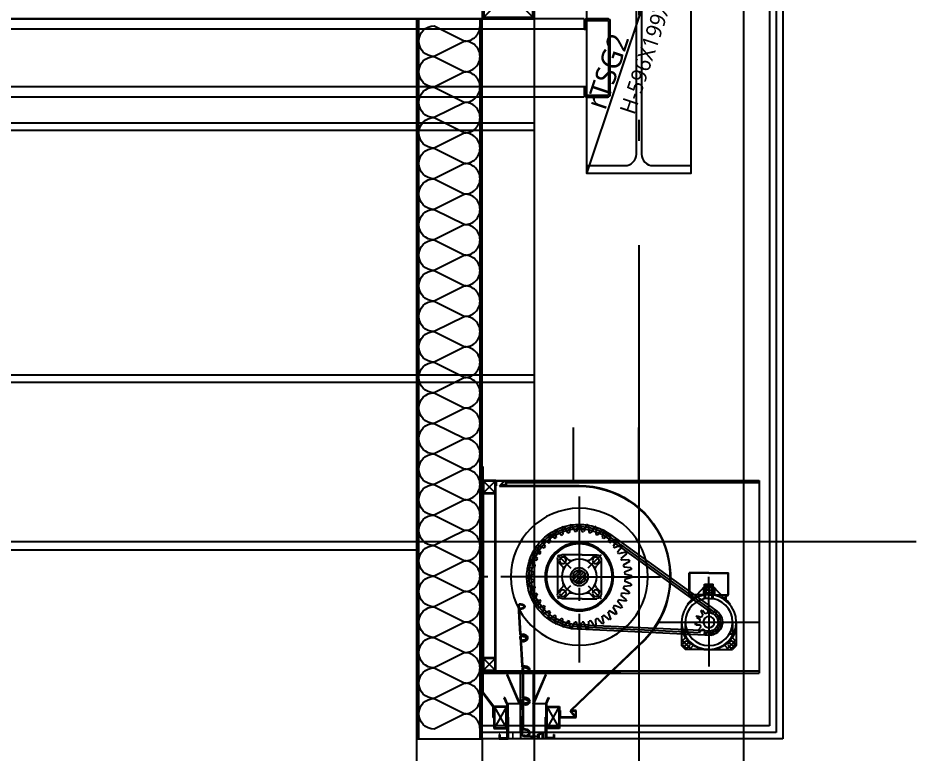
# Model space of a CAD drawing. Header units: millimetres. Extents: x 0 to 672800, y 0 to 118800.
# Drawn here: x 258262 to 259980, y 32037 to 33445 of the extents above; entities that cross this region are included whole.
import ezdxf
from ezdxf.enums import TextEntityAlignment as Align

# ---------------------------------------------------------------- set-up
doc = ezdxf.new("R2010")
doc.units = ezdxf.units.MM
doc.header["$LTSCALE"] = 200
for name, pattern in [('CEN-GAUN', [32.2, 30, -1, 0.2, -1]), ('CENTER2', [1.125, 0.75, -0.125, 0.125, -0.125]), ('PHANTOM', [2.5, 1.25, -0.25, 0.25, -0.25, 0.25, -0.25]), ('PHANTOMX2', [5, 2.5, -0.5, 0.5, -0.5, 0.5, -0.5])]:
    doc.linetypes.add(name, pattern=pattern)
doc.layers.get('DEFPOINTS').update_dxf_attribs({"color": 137})
for name, color, linetype in [('0-S-col', 4, 'Continuous'), ('01하지철물', 253, 'Continuous'), ('09GIRDER', 2, 'Continuous'), ('2', 2, 'Continuous'), ('3', 3, 'Continuous'), ('3SEC', 3, 'Continuous'), ('7', 7, 'Continuous'), ('A-CON', 2, 'Continuous'), ('A-STL4', 4, 'Continuous'), ('A-wall-방화석고(slb)', 6, 'Continuous'), ('ANIFO', 7, 'Continuous'), ('C', 4, 'Continuous'), ('CEN', 1, 'CEN-GAUN'), ('ELE-6', 6, 'Continuous'), ('ELE-8', 8, 'Continuous'), ('ELE-STL', 252, 'Continuous'), ('ETC-8', 8, 'Continuous'), ('GYB.BD WALL', 53, 'Continuous'), ('HAT-INS', 252, 'Continuous'), ('LIN', 1, 'CENTER2'), ('PANEL', 6, 'Continuous'), ('R', 1, 'Continuous'), ('S', 2, 'Continuous'), ('S-COL', 2, 'Continuous'), ('SEC-PANEL', 6, 'Continuous'), ('WALL-GLASS', 4, 'Continuous'), ('YG01', 3, 'Continuous')]:
    doc.layers.add(name, color=color, linetype=linetype)
doc.layers.add('1', color=1, linetype='Continuous', lineweight=5)
doc.styles.add('스타일1', font='malgun.ttf')

# ---------------------------------------------------------------- blocks, each defined once
blk = doc.blocks.new('*U322')
at = {"layer": 'HAT-INS'}
for points in [[(0, 0, 0.414214), (0.25, 0.25), (0, 0.75, -1), (0.5, 0.75), (0.25, 0.25, 0.414214), (0.5, 0)], [(0.5, 0, 0.414214), (0.75, 0.25), (0.5, 0.75, -1), (1, 0.75), (0.75, 0.25, 0.414214), (1, 0)], [(1, 0, 0.414214), (1.25, 0.25), (1, 0.75, -1), (1.5, 0.75), (1.25, 0.25, 0.414214), (1.5, 0)], [(1.5, 0, 0.414214), (1.75, 0.25), (1.5, 0.75, -1), (2, 0.75), (1.75, 0.25, 0.414214), (2, 0)], [(2, 0, 0.414214), (2.25, 0.25), (2, 0.75, -1), (2.5, 0.75), (2.25, 0.25, 0.414214), (2.5, 0)], [(2.5, 0, 0.414214), (2.75, 0.25), (2.5, 0.75, -1), (3, 0.75), (2.75, 0.25, 0.414214), (3, 0)], [(3, 0, 0.414214), (3.25, 0.25), (3, 0.75, -1), (3.5, 0.75), (3.25, 0.25, 0.414214), (3.5, 0)], [(3.5, 0, 0.414214), (3.75, 0.25), (3.5, 0.75, -1), (4, 0.75), (3.75, 0.25, 0.414214), (4, 0)], [(4, 0, 0.414214), (4.25, 0.25), (4, 0.75, -1), (4.5, 0.75), (4.25, 0.25, 0.414214), (4.5, 0)], [(4.5, 0, 0.414214), (4.75, 0.25), (4.5, 0.75, -1), (5, 0.75), (4.75, 0.25, 0.414214), (5, 0)], [(5, 0, 0.414214), (5.25, 0.25), (5, 0.75, -1), (5.5, 0.75), (5.25, 0.25, 0.414214), (5.5, 0)], [(5.5, 0, 0.414214), (5.75, 0.25), (5.5, 0.75, -1), (6, 0.75), (5.75, 0.25, 0.414214), (6, 0)], [(6, 0, 0.414214), (6.25, 0.25), (6, 0.75, -1), (6.5, 0.75), (6.25, 0.25, 0.414214), (6.5, 0)], [(6.5, 0, 0.414214), (6.75, 0.25), (6.5, 0.75, -1), (7, 0.75), (6.75, 0.25, 0.414214), (7, 0)], [(7, 0, 0.414214), (7.25, 0.25), (7, 0.75, -1), (7.5, 0.75), (7.25, 0.25, 0.414214), (7.5, 0)], [(7.5, 0, 0.414214), (7.75, 0.25), (7.5, 0.75, -1), (8, 0.75), (7.75, 0.25, 0.414214), (8, 0)], [(8, 0, 0.414214), (8.25, 0.25), (8, 0.75, -1), (8.5, 0.75), (8.25, 0.25, 0.414214), (8.5, 0)], [(8.5, 0, 0.414214), (8.75, 0.25), (8.5, 0.75, -1), (9, 0.75), (8.75, 0.25, 0.414214), (9, 0)], [(9, 0, 0.414214), (9.25, 0.25), (9, 0.75, -1), (9.5, 0.75), (9.25, 0.25, 0.414214), (9.5, 0)], [(9.5, 0, 0.414214), (9.75, 0.25), (9.5, 0.75, -1), (10, 0.75), (9.75, 0.25, 0.414214), (10, 0)], [(10, 0, 0.414214), (10.25, 0.25), (10, 0.75, -1), (10.5, 0.75), (10.25, 0.25, 0.414214), (10.5, 0)], [(10.5, 0, 0.414214), (10.75, 0.25), (10.5, 0.75, -1), (11, 0.75), (10.75, 0.25, 0.414214), (11, 0)], [(11, 0, 0.414214), (11.25, 0.25), (11, 0.75, -1), (11.5, 0.75), (11.25, 0.25, 0.414214), (11.5, 0)]]:
    blk.add_lwpolyline(points, format="xyb", dxfattribs=at)
blk = doc.blocks.new('c-100')
at = {"layer": 'A-STL4'}
blk.add_lwpolyline([(41.3, 20), (44.5, 20), (44.5, 5.4, -0.414214), (39.1, 0), (0, 0, -0.414214), (-5.5, 5.4), (-5.5, 144.6, -0.414214), (0, 150), (39.1, 150, -0.414214), (44.5, 144.6), (44.5, 130), (41.3, 130), (41.3, 144.3, 0.414214), (38.8, 146.8), (0.3, 146.8, 0.414214), (-2.3, 144.3), (-2.3, 5.7, 0.414214), (0.3, 3.2), (38.8, 3.2, 0.414214), (41.3, 5.7)], format="xyb", close=True, dxfattribs=at)
blk = doc.blocks.new('STUD-A1')
at = {"layer": 'ELE-8'}
for p, q in [((4834.7, 150), (54635.1, 150)), ((4834.7, 0), (54635.1, 0))]:
    blk.add_line(p, q, dxfattribs=at)
at = {"layer": 'ELE-8', "color": 251}
for p, q in [((4834.7, 130), (54629.7, 130)), ((4834.7, 20), (54629.7, 20))]:
    blk.add_line(p, q, dxfattribs=at)
at = {"layer": 'A-CON'}
blk.add_blockref('c-100', (4790.1, 0), dxfattribs=at)
blk = doc.blocks.new('sefa ws')
at = {"layer": 'SEC-PANEL'}
blk.add_line((21562.3, 44947.4), (71212.6, 44947.4), dxfattribs=at)
blk.add_lwpolyline([(71212.6, 45208.4), (71212.6, 44947.4)], dxfattribs=at)
blk = doc.blocks.new('DSF1')
at = {"layer": 'WALL-GLASS'}
blk.add_lwpolyline([(107599.9, 45232.7), (107474.9, 45232.7), (107474.9, 45282.7), (107599.9, 45282.7)], close=True, dxfattribs=at)
blk = doc.blocks.new('A$Ca4f2c7b7')
at = {"color": 252}
for p, q in [((407.6, 41.9), (408.9, 41.9)), ((407.6, 41.9), (407.6, 1.3)), ((407.6, 41.9), (407.6, 1.3)), ((408.9, 41.9), (408.9, 0)), ((481.3, 41.9), (480.1, 41.9)), ((480.1, 41.9), (480.1, 0)), ((481.3, 41.9), (481.3, 1.3)), ((393.4, 8.4), (392.1, 8.4)), ((392.1, 8.4), (392.1, 0)), ((392.1, 0), (408.9, 0)), ((393.4, 8.4), (393.4, 1.3)), ((393.4, 1.3), (407.6, 1.3)), ((496.9, 0), (480.1, 0)), ((495.6, 1.3), (481.3, 1.3)), ((495.6, 8.4), (496.9, 8.4)), ((495.6, 8.4), (495.6, 1.3)), ((496.9, 8.4), (496.9, 0))]:
    blk.add_line(p, q, dxfattribs=at)
at = {"layer": '1', "color": 252}
for p, q in [((456.1, 42.9), (456.1, 11.6)), ((457.1, 42.9), (457.1, 12.6)), ((471.7, 0), (413, 0)), ((470.7, 1), (414, 1)), ((456.1, 11.6), (470.7, 11.6)), ((457.1, 12.6), (471.7, 12.6)), ((470.7, 11.6), (470.7, 1)), ((471.7, 12.6), (471.7, 0))]:
    blk.add_line(p, q, dxfattribs=at)
at = {"layer": '2', "color": 252}
for p, q in [((507.5, 62.1), (528.3, 89.2)), ((508.9, 61.6), (529.7, 88.7)), ((508.9, 61.6), (508.9, 41.2)), ((452.7, 7.7), (452.7, 39.6)), ((456.1, 42.9), (456.1, 1)), ((507.5, 41.2), (508.9, 41.2)), ((452.7, 23.5), (456.1, 17.6)), ((452.7, 20.8), (456.1, 14.8)), ((456.1, 1), (420.4, 1)), ((423.7, 4.4), (449.3, 4.4)), ((431.5, 4.4), (435.1, 1)), ((433.6, 4.4), (437.2, 1))]:
    blk.add_line(p, q, dxfattribs=at)
for centre, start, end in [((456.1, 39.6), 90, 180), ((423.7, 1), 90, 180), ((449.3, 7.7), 270, 0)]:
    blk.add_arc(centre, 3.35, start, end, dxfattribs=at)
at = {"layer": '3', "color": 252}
for p, q in [((503.2, 494.8), (528.3, 494.8)), ((503.2, 469.6), (503.2, 494.8)), ((504.5, 493.5), (527, 493.5)), ((504.5, 471), (504.5, 493.5)), ((527, 493.5), (527, 471)), ((528.3, 494.8), (528.3, 469.6)), ((528.3, 469.6), (503.2, 469.6)), ((527, 471), (504.5, 471)), ((503.2, 155.2), (528.3, 155.2)), ((503.2, 130), (503.2, 155.2)), ((528.3, 155.2), (528.3, 130)), ((504.5, 153.8), (527, 153.8)), ((504.5, 131.3), (504.5, 153.8)), ((527, 153.8), (527, 131.3)), ((528.3, 130), (503.2, 130)), ((527, 131.3), (504.5, 131.3)), ((406.6, 62.1), (381.4, 62.1)), ((381.4, 62.1), (381.4, 20.2)), ((405.3, 60.8), (382.8, 60.8)), ((382.8, 60.8), (382.8, 21.5)), ((405.3, 21.5), (405.3, 60.8)), ((406.6, 20.2), (406.6, 62.1)), ((482.4, 62.1), (507.5, 62.1)), ((482.4, 20.2), (482.4, 62.1)), ((483.7, 60.8), (506.2, 60.8)), ((483.7, 21.5), (483.7, 60.8)), ((506.2, 60.8), (506.2, 21.5)), ((507.5, 62.1), (507.5, 20.2)), ((456.1, 42.9), (457.1, 42.9)), ((381.4, 20.2), (406.6, 20.2)), ((382.8, 21.5), (405.3, 21.5)), ((507.5, 20.2), (482.4, 20.2)), ((506.2, 21.5), (483.7, 21.5)), ((413, 12.6), (424.2, 6.9)), ((413, 0), (413, 12.6)), ((414, 10.9), (423.8, 6)), ((414, 1), (414, 10.9)), ((423.8, 6), (424.2, 6.9))]:
    blk.add_line(p, q, dxfattribs=at)
at = {"layer": '3SEC', "color": 252}
blk.add_line((528.3, 125.8), (354.2, 125.8), dxfattribs=at)
at = {"layer": 'ANIFO', "color": 252}
for p, q in [((494.4, 484.7), (343.8, 484.7)), ((496.6, 483.7), (343.8, 483.7)), ((488.7, 492.6), (487.9, 491.9)), ((494.4, 484.7), (487.9, 491.9)), ((496.6, 483.7), (488.7, 492.6)), ((493.5, 484.7), (493.5, 485.7)), ((218.1, 189.5), (359.7, 53.6)), ((218.8, 190.2), (361, 53.7)), ((359.7, 53.6), (352.7, 45.2)), ((361, 53.7), (353.4, 44.5)), ((353.4, 44.5), (352.7, 45.2))]:
    blk.add_line(p, q, dxfattribs=at)
at = {"layer": 'C', "color": 252}
for p, q in [((454.7, 258.1), (458.6, 257.8)), ((454.6, 256.7), (453.8, 256.8)), ((454.6, 256.7), (458.1, 256.5)), ((459.3, 255.1), (456, 201.3)), ((456.4, 250), (457, 248.8)), ((460.7, 255.5), (457.3, 200.7)), ((459.2, 253), (459.3, 254.2)), ((459.3, 254.2), (459.3, 255.1)), ((460.5, 252.9), (460.7, 255.5)), ((450.9, 196), (450.1, 196)), ((450.9, 198.9), (455, 198.7)), ((450.9, 196), (454.4, 195.8)), ((451, 200.3), (454.5, 200)), ((451, 197.3), (455, 197.1)), ((455.6, 194.3), (452.3, 140.5)), ((452.7, 189.3), (453.3, 188.1)), ((457, 194.7), (453.6, 140)), ((455.5, 192.2), (455.6, 193.5)), ((455.6, 193.5), (455.6, 194.3)), ((456.8, 192.1), (457, 194.7)), ((454.4, 188.5), (455.2, 187.5)), ((447.2, 138.2), (451.3, 137.9)), ((447.3, 139.5), (450.8, 139.3)), ((446.5, 135.8), (445.8, 135.8)), ((446.5, 137.2), (450.5, 137.2)), ((446.5, 135.8), (450, 135.8)), ((448.7, 129.3), (449.4, 128.1)), ((450.7, 127.7), (451.5, 126.7)), ((451.4, 134.5), (451.4, 80.6)), ((451.4, 133.6), (451.4, 134.5)), ((451.4, 132.4), (451.4, 133.6)), ((452.7, 135), (452.7, 80.1)), ((452.7, 132.4), (452.7, 135)), ((446.5, 75.4), (445.8, 75.4)), ((446.5, 79.3), (450, 79.3)), ((446.5, 77.9), (450.5, 77.9)), ((446.5, 76.8), (450.5, 76.8)), ((446.5, 75.4), (450, 75.4)), ((448.7, 68.9), (449.4, 67.7)), ((451.4, 73.3), (451.4, 74.1)), ((451.4, 74.1), (451.4, 20.2)), ((451.4, 72), (451.4, 73.3)), ((451.4, 72), (451.4, 55.4)), ((452.7, 72), (452.7, 74.6)), ((452.7, 74.6), (452.7, 19.7)), ((452.7, 55.4), (452.7, 72)), ((450.6, 67.7), (451.5, 66.7)), ((446.5, 18.9), (450, 18.9)), ((446.5, 17.5), (450.5, 17.5)), ((450.6, 7.3), (451.5, 6.4))]:
    blk.add_line(p, q, dxfattribs=at)
for points in [[(454.7, 258.1, 0.07833), (452.2, 257.8, 0.087736), (450.2, 256.9, 0.105426), (448.8, 255.4, 0.122587), (448.2, 253.6, 0.122587)], [(448.2, 253.6, 0.122587), (448.6, 251.9, 0.105426), (449.8, 250.1, 0.087736), (451.7, 249, 0.07833), (454.1, 248.5, 0.07833), (456.5, 248.7, 0.019148), (457, 248.8, 0.105426)], [(454.6, 256.7, 0.07833), (452.6, 256.5, 0.087736), (451, 255.8, 0.105426), (449.9, 254.7, 0.122587), (449.6, 253.6, 0.122587)], [(449.6, 253.6, 0.122587), (449.8, 252.4, 0.105426), (450.7, 251.2, 0.087736), (452.2, 250.2, 0.07833), (454.2, 249.8, 0.07833), (456.2, 250, 0.009524), (456.4, 250, 0.105426)], [(451, 200.3, 0.091225), (448.1, 200, 0.095179), (445.5, 198.6, 0.101362), (443.6, 196.4, 0.106214), (442.8, 193.7, 0.106214)], [(442.8, 193.7, 0.106214), (443.2, 191, 0.101362), (444.7, 188.5, 0.095179), (447, 186.8, 0.091225), (449.9, 186, 0.091225), (452.8, 186.3, 0.08679), (455.2, 187.5, 0.101362)], [(444.2, 193.6, 0.106214), (444.4, 191.4, 0.101362), (445.7, 189.4, 0.095179), (447.6, 188, 0.091225), (450, 187.3, 0.091225), (452.5, 187.6, 0.084325), (454.4, 188.5, 0.035672)], [(450.9, 198.9, 0.091225), (448.5, 198.7, 0.095179), (446.3, 197.6, 0.101362), (444.8, 195.8, 0.106214), (444.2, 193.6, 0.106214)], [(451, 197.3, 0.07833), (448.6, 197.1, 0.087736), (446.6, 196.2, 0.105426), (445.1, 194.6, 0.122587), (444.5, 192.9, 0.122587)], [(444.5, 192.9, 0.122587), (444.9, 191.1, 0.105426), (446.1, 189.4, 0.087736), (448, 188.2, 0.07833), (450.4, 187.7, 0.07833), (452.8, 187.9, 0.019148), (453.3, 188.1, 0.105426)], [(450.9, 196, 0.07833), (448.9, 195.8, 0.087736), (447.3, 195.1, 0.105426), (446.2, 193.9, 0.122587), (445.9, 192.8, 0.122587)], [(445.9, 192.8, 0.122587), (446.1, 191.7, 0.105426), (447, 190.4, 0.087736), (448.5, 189.5, 0.07833), (450.5, 189.1, 0.07833), (452.5, 189.2, 0.009524), (452.7, 189.3, 0.105426)], [(447.3, 139.5, 0.091225), (444.4, 139.2, 0.095179), (441.8, 137.9, 0.101362), (439.9, 135.7, 0.106214), (439.1, 133, 0.106214)], [(447.2, 138.2, 0.091225), (444.8, 137.9, 0.095179), (442.6, 136.8, 0.101362), (441.1, 135, 0.106214), (440.5, 132.9, 0.106214)], [(439.1, 133, 0.106214), (439.5, 130.2, 0.101362), (441, 127.7, 0.095179), (443.3, 126, 0.091225), (446.2, 125.2, 0.091225), (449.2, 125.5, 0.08679), (451.5, 126.7, 0.101362)], [(440.5, 132.9, 0.106214), (440.8, 130.6, 0.101362), (442, 128.6, 0.095179), (443.9, 127.2, 0.091225), (446.3, 126.6, 0.091225), (448.8, 126.8, 0.084325), (450.7, 127.7, 0.035672)], [(446.5, 79.3, 0.091225), (443.6, 78.8, 0.095179), (441.1, 77.3, 0.101362), (439.4, 75, 0.106214), (438.7, 72.2, 0.106214)], [(438.7, 72.2, 0.106214), (439.3, 69.5, 0.101362), (440.9, 67.1, 0.095179), (443.3, 65.5, 0.091225), (446.2, 64.9, 0.091225), (449.2, 65.4, 0.08679), (451.5, 66.7, 0.101362)], [(446.5, 77.9, 0.091225), (444, 77.5, 0.095179), (442, 76.3, 0.101362), (440.6, 74.4, 0.106214), (440.1, 72.2, 0.106214)], [(440.1, 72.2, 0.106214), (440.5, 70, 0.101362), (441.8, 68.1, 0.095179), (443.8, 66.8, 0.091225), (446.3, 66.3, 0.091225), (448.7, 66.7, 0.084325), (450.6, 67.7, 0.035672)], [(446.5, 76.8, 0.07833), (444.1, 76.4, 0.087736), (442.2, 75.4, 0.105426), (440.8, 73.8, 0.122587), (440.4, 72, 0.122587)], [(440.4, 72, 0.122587), (440.8, 70.2, 0.105426), (442.2, 68.6, 0.087736), (444.1, 67.6, 0.07833), (446.5, 67.2, 0.07833), (449, 67.6, 0.019148), (449.4, 67.7, 0.105426)], [(446.5, 75.4, 0.07833), (444.5, 75.1, 0.087736), (443, 74.3, 0.105426), (442, 73.1, 0.122587), (441.7, 72, 0.122587)], [(441.7, 72, 0.122587), (442, 70.8, 0.105426), (443, 69.6, 0.087736), (444.5, 68.8, 0.07833), (446.5, 68.5, 0.07833), (448.5, 68.8, 0.009524), (448.7, 68.9, 0.105426)], [(446.5, 18.9, 0.091225), (443.6, 18.4, 0.095179), (441.1, 16.9, 0.101362), (439.4, 14.6, 0.106214), (438.7, 11.9, 0.106214)], [(446.5, 17.5, 0.091225), (444, 17.1, 0.095179), (442, 15.9, 0.101362), (440.6, 14, 0.106214), (440.1, 11.8, 0.106214)], [(438.7, 11.9, 0.106214), (439.3, 9.1, 0.101362), (440.9, 6.7, 0.095179), (443.3, 5.1, 0.091225), (446.2, 4.6, 0.091225), (449.2, 5, 0.08679), (451.5, 6.4, 0.101362)], [(440.1, 11.8, 0.106214), (440.5, 9.6, 0.101362), (441.8, 7.7, 0.095179), (443.8, 6.4, 0.091225), (446.3, 5.9, 0.091225), (448.7, 6.3, 0.084325), (450.6, 7.3, 0.035672)]]:
    blk.add_lwpolyline(points, format="xyb", dxfattribs=at)
for centre, radius, start, end in [((458.5, 255.6), 2.18, 356.4265, 86.4265), ((458, 255.2), 1.34, 356.4265, 86.4265), ((454.3, 194.4), 1.34, 356.4267, 86.4267), ((454.6, 201.4), 1.34, 266.4265, 356.4265), ((455.1, 200.8), 2.18, 266.4265, 356.4265), ((454.8, 194.9), 2.18, 356.4267, 86.4267), ((450.9, 140.6), 1.34, 266.4267, 356.4267), ((451.4, 140.1), 2.18, 266.4267, 356.4267), ((444.2, 132.4), 3.79, 152.0446, 180), ((444.2, 132.4), 3.79, 180, 207.9554), ((445.3, 131.8), 5.08, 127.9716, 152.0446), ((445.3, 133), 5.08, 207.9554, 232.0284), ((444.2, 132.4), 2.44, 152.0446, 180), ((444.2, 132.4), 2.44, 180, 207.9554), ((445.3, 131.8), 3.74, 127.9716, 152.0446), ((445.3, 133), 3.74, 207.9554, 232.0284), ((446.1, 130.8), 6.29, 107.9154, 127.9716), ((446.1, 133.9), 6.29, 232.0284, 252.0846), ((446.1, 130.8), 4.95, 107.9154, 127.9716), ((446.1, 133.9), 4.95, 232.0284, 252.0846), ((446.5, 129.3), 7.86, 90, 107.9154), ((446.5, 135.4), 7.86, 252.0846, 270), ((446.5, 129.3), 6.52, 90, 107.9154), ((446.5, 135.4), 6.52, 252.0846, 270), ((446.5, 135.4), 6.52, 270, 287.9154), ((446.5, 135.4), 7.86, 270, 287.9154), ((447, 133.9), 4.95, 287.9154, 290.0982), ((447, 133.9), 6.29, 287.9154, 292.3034), ((450, 134.5), 1.34, 0, 90), ((450.5, 135), 2.18, 0, 90), ((450, 80.6), 1.34, 270, 0), ((450, 74.1), 1.34, 0, 90), ((450.5, 80.1), 2.18, 270, 0), ((450.5, 74.6), 2.18, 0, 90), ((450, 20.2), 1.34, 270, 0), ((450.5, 19.7), 2.18, 270, 0)]:
    blk.add_arc(centre, radius, start, end, dxfattribs=at)
at = {"layer": 'LIN', "color": 252, "linetype": 'PHANTOM', "ltscale": 2}
for p, q in [((504.5, 493.5), (527, 471)), ((504.5, 153.8), (527, 131.3))]:
    blk.add_line(p, q, dxfattribs=at)
at = {"layer": 'R', "color": 1}
for p, q in [((528.3, 494.8), (0, 494.8)), ((0, 494.8), (0, 125.8)), ((483.8, 490.6), (0, 490.6)), ((528.3, 125.8), (528.3, 494.8)), ((528.3, 130), (0, 130)), ((528.3, 125.8), (0, 125.8))]:
    blk.add_line(p, q, dxfattribs=at)
at = {"layer": 'R', "color": 252}
for p, q in [((527, 493.5), (504.5, 471)), ((298.3, 399.7), (296.8, 398.9)), ((296.8, 398.9), (299.9, 385.4)), ((298.3, 399.7), (299.8, 400.4)), ((299.8, 400.4), (308.9, 390)), ((304.2, 395.1), (304.3, 395.1)), ((307.3, 396.5), (307.3, 396.5)), ((312.9, 405.7), (311.3, 405.2)), ((311.3, 405.2), (312.2, 391.4)), ((312.9, 405.7), (314.4, 406.2)), ((313.3, 398.8), (313.3, 398.8)), ((314.4, 406.2), (321.8, 394.5)), ((316.5, 399.8), (316.5, 399.8)), ((325.3, 395.3), (322, 394.8)), ((322.7, 401.5), (322.7, 401.5)), ((326.5, 409.1), (325.3, 395.3)), ((326, 402.2), (326, 402.2)), ((328.2, 409.4), (326.5, 409.1)), ((327.5, 402.5), (327.6, 402.5)), ((328.2, 409.4), (329.8, 409.6)), ((329.8, 409.6), (335.2, 396.9)), ((330.9, 403), (330.9, 403)), ((338.8, 397.2), (335.5, 397.2)), ((342.2, 410.6), (338.8, 397.2)), ((343.8, 410.6), (342.2, 410.6)), ((342.2, 403.9), (342.2, 403.9)), ((343.8, 410.6), (345.5, 410.6)), ((345.5, 410.6), (348.9, 397.2)), ((345.5, 403.9), (345.5, 403.9)), ((352.5, 396.9), (349.2, 397.4)), ((357.9, 409.6), (352.5, 396.9)), ((356.8, 403), (356.8, 403)), ((359.5, 409.4), (357.9, 409.6)), ((359.5, 409.4), (361.2, 409.1)), ((360.1, 402.5), (360.1, 402.5)), ((361.2, 409.1), (362.4, 395.3)), ((361.7, 402.2), (361.7, 402.2)), ((365.9, 394.5), (362.7, 395.5)), ((364.9, 401.5), (364.9, 401.5)), ((373.2, 406.2), (365.9, 394.5)), ((371.2, 399.8), (371.2, 399.8)), ((374.8, 405.7), (373.2, 406.2)), ((374.4, 398.8), (374.4, 398.8)), ((374.8, 405.7), (376.4, 405.2)), ((376.4, 405.2), (375.5, 391.4)), ((387.9, 400.4), (378.8, 390)), ((380.4, 396.5), (380.4, 396.5)), ((383.4, 395.1), (383.4, 395.1)), ((390.9, 398.9), (387.8, 385.4)), ((389.4, 399.7), (387.9, 400.4)), ((389.4, 399.7), (390.9, 398.9)), ((286.2, 392.4), (83.4, 246.1)), ((264.3, 371.5), (289.6, 389.6)), ((266.8, 368), (292, 386.2)), ((272.9, 381.2), (271.7, 380)), ((271.7, 380), (278.9, 368.2)), ((272.9, 381.2), (274.1, 382.4)), ((274.1, 382.4), (286, 375.3)), ((284.9, 391.4), (283.5, 390.5)), ((284.9, 391.4), (283.5, 390.5)), ((283.5, 390.5), (288.7, 377.6)), ((283.5, 390.5), (288.7, 377.6)), ((284.9, 391.4), (286.2, 392.4)), ((284.9, 391.4), (286.2, 392.4)), ((286.2, 392.4), (296.8, 383.5)), ((287.5, 385), (287.5, 385)), ((287.5, 385), (287.5, 385)), ((290.2, 387), (290.2, 387)), ((290.2, 387), (290.2, 387)), ((299.9, 385.4), (296.9, 383.9)), ((299.9, 392.9), (299.9, 392.9)), ((302.9, 394.5), (302.9, 394.4)), ((312.2, 391.4), (309, 390.3)), ((378.8, 390), (375.8, 391.5)), ((384.8, 394.5), (384.8, 394.4)), ((387.8, 392.9), (387.8, 392.9)), ((390.8, 383.5), (388.1, 385.5)), ((401.4, 392.4), (390.8, 383.5)), ((397.5, 387), (397.5, 387)), ((397.5, 387), (397.5, 387)), ((404.2, 390.5), (399, 377.6)), ((400.2, 385), (400.2, 385)), ((400.2, 385), (400.2, 385)), ((402.8, 391.4), (401.4, 392.4)), ((402.8, 391.4), (401.4, 392.4)), ((413.6, 382.4), (401.7, 375.3)), ((402.8, 391.4), (404.2, 390.5)), ((416, 380), (408.8, 368.2)), ((414.8, 381.2), (413.6, 382.4)), ((414.8, 381.2), (416, 380)), ((264.3, 371.5), (85.8, 242.7)), ((266.8, 368.1), (88.3, 239.3)), ((262.7, 369.3), (261.7, 367.9)), ((261.7, 367.9), (270.6, 357.3)), ((262.7, 369.3), (263.7, 370.6)), ((263.7, 370.6), (276.5, 365.4)), ((267.1, 364), (267.2, 363.9)), ((269.1, 366.7), (269.1, 366.7)), ((273.2, 371.7), (273.2, 371.7)), ((275.4, 374.2), (275.4, 374.2)), ((276.5, 375.3), (276.5, 375.3)), ((278.9, 368.2), (276.5, 365.8)), ((278.9, 377.7), (278.9, 377.7)), ((288.7, 377.6), (286, 375.7)), ((288.7, 377.6), (286, 375.7)), ((401.7, 375.3), (399.3, 377.7)), ((408.8, 377.7), (408.8, 377.7)), ((411.2, 365.4), (409.2, 368.2)), ((411.2, 375.3), (411.2, 375.3)), ((424, 370.6), (411.2, 365.4)), ((412.3, 374.2), (412.3, 374.2)), ((414.5, 371.7), (414.5, 371.7)), ((426, 367.9), (417.1, 357.3)), ((418.6, 366.7), (418.6, 366.7)), ((420.5, 364), (420.5, 363.9)), ((425, 369.3), (424, 370.6)), ((425, 369.3), (426, 367.9)), ((254.5, 355.8), (253.7, 354.3)), ((253.7, 354.3), (264.2, 345.3)), ((254.5, 355.8), (255.2, 357.3)), ((255.2, 357.3), (268.7, 354.2)), ((259.7, 351.3), (259.7, 351.3)), ((261.2, 354.3), (261.2, 354.3)), ((262, 355.6), (262, 355.6)), ((264.2, 345.3), (262.6, 342.3)), ((263.6, 358.5), (263.6, 358.5)), ((270.6, 357.3), (268.6, 354.6)), ((301.9, 352.2), (327.7, 326.5)), ((301.9, 343.8), (301.9, 276.8)), ((338.5, 352.2), (310.3, 352.2)), ((313.8, 352.2), (322.6, 343.4)), ((338.5, 352.2), (343.8, 352.2)), ((343.8, 352.2), (377.4, 352.2)), ((385.8, 352.2), (360, 326.5)), ((373.9, 352.2), (365.1, 343.4)), ((385.8, 343.8), (385.8, 276.8)), ((419, 354.2), (417.4, 357.2)), ((432.4, 357.3), (419, 354.2)), ((434, 354.3), (423.5, 345.3)), ((424.9, 341.9), (423.9, 345.1)), ((424.9, 341.9), (423.9, 345.1)), ((424.1, 358.5), (424, 358.5)), ((425.7, 355.6), (425.7, 355.6)), ((426.5, 354.3), (426.5, 354.3)), ((428, 351.3), (428, 351.3)), ((433.2, 355.8), (432.4, 357.3)), ((433.2, 355.8), (434, 354.3)), ((244.8, 326), (245, 327.6)), ((245, 327.6), (258.8, 328.9)), ((248.5, 341.3), (247.9, 339.7)), ((248.5, 341.3), (247.9, 339.7)), ((247.9, 339.7), (259.7, 332.4)), ((247.9, 339.7), (259.7, 332.4)), ((248.5, 341.3), (249, 342.9)), ((248.5, 341.3), (249, 342.9)), ((249, 342.9), (262.8, 341.9)), ((249, 342.9), (262.8, 341.9)), ((251.7, 326.6), (251.7, 326.6)), ((254.3, 337.6), (254.3, 337.6)), ((254.3, 337.6), (254.3, 337.6)), ((255.4, 340.8), (255.4, 340.8)), ((255.4, 340.8), (255.4, 340.8)), ((259.7, 332.4), (258.6, 329.2)), ((259.7, 332.4), (258.6, 329.2)), ((301.9, 340.4), (310.7, 331.5)), ((385.8, 340.4), (377, 331.5)), ((438.7, 342.9), (424.9, 341.9)), ((438.7, 342.9), (424.9, 341.9)), ((439.8, 339.7), (428, 332.4)), ((439.8, 339.7), (428, 332.4)), ((428.9, 328.9), (428.3, 332.2)), ((442.6, 327.6), (428.9, 328.9)), ((432.3, 340.8), (432.3, 340.8)), ((432.3, 340.8), (432.3, 340.8)), ((433.4, 337.6), (433.4, 337.6)), ((433.4, 337.6), (433.4, 337.6)), ((436, 326.6), (436, 326.6)), ((439.2, 341.3), (438.7, 342.9)), ((439.2, 341.3), (438.7, 342.9)), ((439.2, 341.3), (439.8, 339.7)), ((439.2, 341.3), (439.8, 339.7)), ((442.9, 326), (442.6, 327.6)), ((95.8, 317.9), (58.1, 317.9)), ((58.1, 276), (58.1, 317.9)), ((95.8, 316.9), (59.1, 316.9)), ((59.1, 274.6), (59.1, 316.9)), ((95.8, 317.9), (133.6, 317.9)), ((95.8, 316.9), (132.6, 316.9)), ((95.8, 268.9), (95.8, 310.1)), ((132.6, 274.6), (132.6, 316.9)), ((133.6, 276), (133.6, 317.9)), ((243.5, 312), (257, 315.3)), ((243.5, 310.3), (243.5, 312)), ((243.5, 310.3), (243.5, 308.6)), ((244.8, 326), (244.5, 324.3)), ((244.5, 324.3), (257.2, 318.9)), ((250.3, 312), (250.3, 312)), ((250.6, 318.4), (250.6, 318.4)), ((250.9, 321.8), (251, 321.8)), ((251.1, 323.3), (251.2, 323.3)), ((257.2, 318.9), (256.7, 315.6)), ((334.9, 307.3), (331.3, 311)), ((337.8, 310.2), (332.3, 315.6)), ((337.9, 310.3), (332.5, 315.7)), ((338.1, 310.5), (332.6, 315.9)), ((340.9, 313.3), (334.9, 319.2)), ((340.7, 307.2), (337.8, 310.2)), ((340.9, 307.3), (337.9, 310.3)), ((341, 307.5), (338.1, 310.5)), ((343.7, 316.1), (338.3, 321.5)), ((343.8, 316.2), (338.4, 321.7)), ((343.8, 310.3), (338.5, 310.3)), ((344, 316.4), (338.6, 321.7)), ((343.8, 310.3), (340.9, 313.3)), ((346.8, 319.2), (343.1, 322.9)), ((346.7, 313.1), (343.7, 316.1)), ((346.8, 313.3), (343.8, 316.2)), ((343.8, 310.3), (356.4, 310.3)), ((343.8, 310.3), (356.4, 310.3)), ((343.8, 310.3), (356.4, 310.3)), ((343.8, 310.3), (356.4, 310.3)), ((343.8, 310.3), (343.8, 297.7)), ((350.1, 304), (343.8, 310.3)), ((350.1, 304), (343.8, 310.3)), ((347, 313.4), (344, 316.4)), ((353, 306.8), (346.7, 313.1)), ((349.8, 316.2), (346.8, 319.2)), ((353.1, 307), (346.8, 313.3)), ((353.2, 307.1), (347, 313.4)), ((356.1, 309.9), (349.8, 316.2)), ((443.2, 324.3), (430.4, 318.9)), ((430.7, 315.3), (430.7, 318.7)), ((444.1, 312), (430.7, 315.3)), ((436.5, 323.3), (436.5, 323.3)), ((436.7, 321.8), (436.7, 321.8)), ((437.1, 318.4), (437.1, 318.4)), ((437.4, 312), (437.4, 312)), ((442.9, 326), (443.2, 324.3)), ((444.1, 310.3), (444.1, 312)), ((444.1, 310.3), (444.1, 308.6)), ((528.3, 310.3), (529.5, 310.3)), ((104.3, 296.3), (87.5, 296.3)), ((87.5, 268.9), (87.5, 296.3)), ((87.5, 292), (87.5, 292.2)), ((89.6, 268.9), (89.6, 296.3)), ((95.8, 278.2), (95.8, 292.8)), ((95.8, 278.2), (95.8, 292.8)), ((95.8, 292.8), (95.8, 276)), ((102.2, 268.9), (102.2, 296.3)), ((104.2, 292), (104.2, 292.2)), ((104.3, 268.9), (104.3, 296.3)), ((243.5, 308.6), (257, 305.3)), ((244.5, 296.3), (257.2, 301.7)), ((244.8, 294.6), (244.5, 296.3)), ((244.8, 294.6), (245, 293)), ((245, 293), (258.8, 291.7)), ((250.3, 308.6), (250.3, 308.6)), ((250.6, 302.2), (250.6, 302.2)), ((250.9, 298.9), (251, 298.9)), ((251.1, 297.3), (251.2, 297.3)), ((251.7, 294), (251.7, 294)), ((257, 305.3), (257, 301.9)), ((326.8, 293.2), (301.9, 268.4)), ((337.9, 304.4), (334.9, 307.3)), ((344.2, 298.1), (337.9, 304.4)), ((347, 300.9), (340.7, 307.2)), ((347.2, 301), (340.9, 307.3)), ((347.3, 301.2), (341, 307.5)), ((344.2, 298.1), (344.5, 297.7)), ((347, 300.9), (349.1, 298.8)), ((347.2, 301.1), (349.3, 298.9)), ((347.3, 301.2), (349.5, 299)), ((350.1, 304), (352.7, 301.4)), ((353, 306.8), (355, 304.7)), ((353.1, 307), (355.2, 304.9)), ((353.3, 307.1), (355.3, 305.1)), ((360.9, 293.2), (385.8, 268.4)), ((442.6, 293), (428.9, 291.7)), ((430.4, 301.7), (431, 305)), ((443.2, 296.3), (430.4, 301.7)), ((444.1, 308.6), (430.7, 305.3)), ((436, 294), (436, 294)), ((436.5, 297.3), (436.5, 297.3)), ((436.7, 298.9), (436.7, 298.9)), ((437.1, 302.2), (437.1, 302.2)), ((437.4, 308.6), (437.4, 308.6)), ((442.9, 294.6), (442.6, 293)), ((442.9, 294.6), (443.2, 296.3)), ((87.5, 292), (57.4, 259.2)), ((95.8, 276), (58.1, 276)), ((64.5, 276), (64.5, 265.6)), ((85.4, 289.7), (85.4, 274.9)), ((95.8, 284.4), (85.4, 284.4)), ((95.8, 284.4), (106.3, 284.4)), ((95.8, 276), (133.6, 276)), ((104.2, 292), (134.2, 259.2)), ((106.3, 289.7), (106.3, 274.9)), ((127.6, 274.6), (127.6, 276)), ((247.9, 280.9), (259.7, 288.2)), ((247.9, 280.9), (259.7, 288.2)), ((248.5, 279.3), (247.9, 280.9)), ((248.5, 279.3), (247.9, 280.9)), ((248.5, 279.3), (249, 277.7)), ((248.5, 279.3), (249, 277.7)), ((249, 277.7), (262.8, 278.7)), ((249, 277.7), (262.8, 278.7)), ((253.7, 266.3), (264.2, 275.3)), ((254.3, 283), (254.3, 283)), ((254.3, 283), (254.3, 283)), ((255.4, 279.8), (255.4, 279.8)), ((255.4, 279.8), (255.4, 279.8)), ((258.8, 291.7), (259.3, 288.4)), ((262.8, 278.7), (263.8, 275.5)), ((262.8, 278.7), (263.8, 275.5)), ((310.7, 289.1), (301.9, 280.2)), ((322.6, 277.2), (313.8, 268.4)), ((365.1, 277.2), (373.9, 268.4)), ((377, 289.1), (385.8, 280.2)), ((423.5, 275.3), (425.1, 278.3)), ((434, 266.3), (423.5, 275.3)), ((438.7, 277.7), (424.9, 278.7)), ((438.7, 277.7), (424.9, 278.7)), ((428, 288.2), (429.1, 291.4)), ((428, 288.2), (429.1, 291.4)), ((439.8, 280.9), (428, 288.2)), ((439.8, 280.9), (428, 288.2)), ((432.3, 279.8), (432.3, 279.8)), ((432.3, 279.8), (432.3, 279.8)), ((433.4, 283), (433.4, 283)), ((433.4, 283), (433.4, 283)), ((439.2, 279.3), (438.7, 277.7)), ((439.2, 279.3), (438.7, 277.7)), ((439.2, 279.3), (439.8, 280.9)), ((439.2, 279.3), (439.8, 280.9)), ((56.9, 258.6), (55.1, 258.6)), ((63.2, 274.6), (59.1, 274.6)), ((63.2, 274.6), (63.2, 266.2)), ((95.8, 268.9), (87.5, 268.9)), ((95.8, 268.9), (104.3, 268.9)), ((95.8, 249.3), (95.8, 268.9)), ((127.6, 274.6), (127.6, 265.9)), ((127.6, 265.9), (127.6, 265.2)), ((129, 274.6), (132.6, 274.6)), ((132.6, 274.6), (129, 274.6)), ((129, 274.6), (129, 265.9)), ((136.6, 258.6), (134.8, 258.6)), ((254.5, 264.8), (253.7, 266.3)), ((254.5, 264.8), (255.2, 263.3)), ((255.2, 263.3), (268.7, 266.4)), ((259.7, 269.3), (259.7, 269.3)), ((261.2, 266.3), (261.2, 266.3)), ((261.7, 252.7), (270.6, 263.3)), ((262, 265), (262, 265)), ((263.6, 262.1), (263.6, 262.1)), ((268.7, 266.4), (270.2, 263.4)), ((338.5, 268.4), (310.3, 268.4)), ((338.5, 268.4), (343.8, 268.4)), ((343.8, 268.4), (377.4, 268.4)), ((417.1, 263.3), (419.1, 266)), ((426, 252.7), (417.1, 263.3)), ((432.4, 263.3), (419, 266.4)), ((424.1, 262.1), (424, 262.1)), ((425.7, 265), (425.7, 265)), ((426.5, 266.3), (426.5, 266.3)), ((428, 269.3), (428, 269.3)), ((433.2, 264.8), (432.4, 263.3)), ((433.2, 264.8), (434, 266.3)), ((83.4, 246.1), (80.6, 244.3)), ((80.6, 244.3), (84.2, 236.8)), ((83.4, 246.1), (88.8, 239.8)), ((93.1, 241), (88.8, 239.8)), ((94.2, 249.3), (93.1, 241)), ((97.5, 249.3), (94.2, 249.3)), ((95.8, 249.3), (95.8, 138.8)), ((97.5, 249.3), (98.6, 241)), ((102.9, 239.7), (98.6, 241)), ((108.3, 246.1), (102.9, 239.7)), ((111.1, 244.3), (107.6, 236.7)), ((111.1, 244.3), (108.3, 246.1)), ((262.7, 251.3), (261.7, 252.7)), ((262.7, 251.3), (263.7, 250)), ((263.7, 250), (276.5, 255.2)), ((267.1, 256.7), (267.2, 256.7)), ((269.1, 253.9), (269.1, 253.9)), ((271.7, 240.6), (278.9, 252.4)), ((272.9, 239.4), (271.7, 240.6)), ((273.2, 248.9), (273.2, 248.9)), ((274.1, 238.2), (286, 245.3)), ((275.4, 246.4), (275.4, 246.4)), ((276.5, 255.2), (278.5, 252.5)), ((276.5, 245.3), (276.5, 245.3)), ((278.9, 242.9), (278.9, 243)), ((283.5, 230.1), (288.7, 243)), ((283.5, 230.1), (288.7, 243)), ((286, 245.3), (288.3, 242.9)), ((399, 243), (401.7, 244.9)), ((399, 243), (401.7, 244.9)), ((404.2, 230.1), (399, 243)), ((404.2, 230.1), (399, 243)), ((413.6, 238.2), (401.7, 245.3)), ((408.8, 252.4), (411.2, 254.8)), ((416, 240.6), (408.8, 252.4)), ((408.8, 242.9), (408.8, 243)), ((424, 250), (411.2, 255.2)), ((411.2, 245.3), (411.2, 245.3)), ((412.3, 246.4), (412.3, 246.4)), ((414.5, 248.9), (414.5, 248.9)), ((414.8, 239.4), (416, 240.6)), ((418.6, 253.9), (418.6, 253.9)), ((420.5, 256.7), (420.5, 256.7)), ((425, 251.3), (424, 250)), ((425, 251.3), (426, 252.7)), ((191.5, 223.7), (0, 223.7)), ((43.5, 223.7), (43.5, 178.5)), ((50.6, 223.7), (50.6, 200.5)), ((70.2, 221.7), (78.3, 224)), ((73.2, 235.8), (71.8, 232.8)), ((71.8, 232.8), (78.9, 228.4)), ((73.2, 235.8), (81.2, 233.4)), ((78.9, 228.4), (78.3, 224)), ((84.2, 236.8), (81.2, 233.4)), ((110.5, 233.3), (107.6, 236.7)), ((118.5, 235.8), (110.5, 233.3)), ((119.9, 232.8), (112.8, 228.3)), ((113.4, 223.9), (112.8, 228.3)), ((121.5, 221.7), (113.4, 223.9)), ((119.9, 232.8), (118.5, 235.8)), ((141.1, 223.7), (141.1, 200.5)), ((148.2, 223.7), (148.2, 178.5)), ((272.9, 239.4), (274.1, 238.2)), ((284.9, 229.2), (283.5, 230.1)), ((284.9, 229.2), (283.5, 230.1)), ((284.9, 229.2), (286.2, 228.2)), ((284.9, 229.2), (286.2, 228.2)), ((286.2, 228.2), (296.8, 237.1)), ((286.2, 228.2), (296.8, 237.1)), ((287.5, 235.6), (287.5, 235.6)), ((287.5, 235.6), (287.5, 235.6)), ((290.2, 233.6), (290.2, 233.6)), ((290.2, 233.6), (290.2, 233.6)), ((296.8, 237.1), (299.6, 235.1)), ((296.8, 237.1), (299.6, 235.1)), ((296.8, 221.7), (299.9, 235.2)), ((299.8, 220.2), (308.9, 230.6)), ((299.9, 227.7), (299.9, 227.7)), ((302.9, 226.2), (302.9, 226.2)), ((304.2, 225.5), (304.3, 225.5)), ((307.3, 224.1), (307.3, 224.1)), ((308.9, 230.6), (311.9, 229.1)), ((311.3, 215.4), (312.2, 229.2)), ((314.4, 214.4), (321.8, 226.1)), ((321.8, 226.1), (325, 225.1)), ((326.5, 211.5), (325.3, 225.3)), ((329.8, 211), (335.2, 223.7)), ((335.2, 223.7), (338.5, 223.2)), ((342.2, 210), (338.8, 223.4)), ((342.2, 210), (338.8, 223.4)), ((345.5, 210), (348.9, 223.4)), ((345.5, 210), (348.9, 223.4)), ((348.9, 223.4), (352.2, 223.4)), ((348.9, 223.4), (352.2, 223.4)), ((357.9, 211), (352.5, 223.7)), ((361.2, 211.5), (362.4, 225.3)), ((362.4, 225.3), (365.7, 225.8)), ((373.2, 214.4), (365.9, 226.1)), ((375.5, 229.2), (378.7, 230.3)), ((376.4, 215.4), (375.5, 229.2)), ((387.9, 220.2), (378.8, 230.6)), ((380.4, 224.1), (380.4, 224.1)), ((383.4, 225.5), (383.4, 225.5)), ((384.8, 226.2), (384.8, 226.2)), ((387.8, 235.2), (390.8, 236.7)), ((390.9, 221.7), (387.8, 235.2)), ((387.8, 227.7), (387.8, 227.7)), ((401.4, 228.2), (390.8, 237.1)), ((401.4, 228.2), (390.8, 237.1)), ((397.5, 233.6), (397.5, 233.6)), ((397.5, 233.6), (397.5, 233.6)), ((400.2, 235.6), (400.2, 235.6)), ((400.2, 235.6), (400.2, 235.6)), ((402.8, 229.2), (401.4, 228.2)), ((402.8, 229.2), (401.4, 228.2)), ((402.8, 229.2), (404.2, 230.1)), ((402.8, 229.2), (404.2, 230.1)), ((414.8, 239.4), (413.6, 238.2)), ((70.2, 221.7), (70.7, 218.4)), ((70.7, 218.4), (79.1, 218.5)), ((75.4, 208.1), (80.9, 214.4)), ((75.4, 208.1), (77.6, 205.6)), ((77.6, 205.6), (84.5, 210.3)), ((79.1, 218.5), (80.9, 214.4)), ((84.5, 210.3), (88.3, 207.8)), ((87, 199.5), (88.3, 207.8)), ((103.8, 207.6), (89.8, 207)), ((357.9, 211), (90.2, 198.6)), ((90.2, 198.6), (93.5, 206.3)), ((93.5, 206.3), (98, 206.2)), ((101.5, 198.6), (98, 206.2)), ((103.3, 207.8), (107.1, 210.2)), ((104.7, 199.5), (103.3, 207.8)), ((111.9, 208), (103.8, 207.6)), ((114.1, 205.6), (107.1, 210.2)), ((110.7, 214.3), (112.6, 218.4)), ((116.3, 208.1), (110.7, 214.3)), ((326.1, 217.9), (111.9, 208)), ((326.3, 213.7), (112.1, 203.8)), ((121, 218.4), (112.6, 218.4)), ((114.1, 205.6), (116.3, 208.1)), ((121, 218.4), (121.5, 221.7)), ((298.3, 220.9), (296.8, 221.7)), ((298.3, 220.9), (299.8, 220.2)), ((312.9, 214.9), (311.3, 215.4)), ((312.9, 214.9), (314.4, 214.4)), ((313.3, 221.8), (313.3, 221.8)), ((316.5, 220.8), (316.5, 220.8)), ((322.7, 219.1), (322.7, 219.1)), ((326, 218.4), (326, 218.4)), ((326.1, 217.9), (339.1, 218.5)), ((326.3, 213.7), (339.3, 214.3)), ((328.2, 211.2), (326.5, 211.5)), ((327.5, 218.1), (327.6, 218.1)), ((328.2, 211.2), (329.8, 211)), ((330.9, 217.6), (330.9, 217.6)), ((342.2, 216.7), (342.2, 216.7)), ((342.2, 216.7), (342.2, 216.7)), ((343.8, 210), (342.2, 210)), ((343.8, 210), (342.2, 210)), ((343.8, 210), (345.5, 210)), ((343.8, 210), (345.5, 210)), ((345.5, 216.7), (345.5, 216.7)), ((345.5, 216.7), (345.5, 216.7)), ((356.8, 217.6), (356.8, 217.6)), ((359.5, 211.2), (357.9, 211)), ((359.5, 211.2), (361.2, 211.5)), ((360.1, 218.1), (360.1, 218.1)), ((361.7, 218.4), (361.7, 218.4)), ((364.9, 219.1), (364.9, 219.1)), ((371.2, 220.8), (371.2, 220.8)), ((374.8, 214.9), (373.2, 214.4)), ((374.4, 221.8), (374.4, 221.8)), ((374.8, 214.9), (376.4, 215.4)), ((389.4, 220.9), (387.9, 220.2)), ((389.4, 220.9), (390.9, 221.7)), ((52.2, 194.8), (43.5, 186.2)), ((50.6, 200.5), (56.8, 200.5)), ((87, 199.5), (90.2, 198.6)), ((104, 203.4), (90, 202.8)), ((101.5, 198.6), (104.7, 199.5)), ((141.1, 200.5), (135.2, 200.5)), ((139.5, 194.8), (148.2, 186.2)), ((52.9, 180.7), (45.5, 188.1)), ((58.8, 186.7), (47, 174.8)), ((52.9, 180.7), (60.3, 173.3)), ((67, 180), (58.3, 171.3)), ((106.3, 172.4), (106.3, 171.3)), ((124.7, 180), (133.3, 171.3)), ((138.8, 180.7), (131.4, 173.3)), ((132.8, 186.7), (144.7, 174.8)), ((138.8, 180.7), (146.2, 188.1)), ((95.8, 171.3), (50.7, 171.3)), ((95.8, 171.3), (141, 171.3)), ((527, 153.8), (504.5, 131.3)), ((264.2, 125.8), (528.3, 125.8)), ((264.2, 125.8), (396.3, 125.8)), ((402.5, 79), (401.7, 78.5)), ((406.6, 66.9), (401.7, 78.5)), ((407.6, 67.1), (402.5, 79)), ((481.3, 67.1), (486.4, 79)), ((482.4, 66.9), (487.3, 78.5)), ((486.4, 79), (487.3, 78.5)), ((405.3, 60.8), (382.8, 21.5)), ((406.6, 66.9), (406.6, 2.3)), ((407.6, 67.1), (407.6, 2.3)), ((481.3, 67.1), (481.3, 2.3)), ((482.4, 66.9), (482.4, 2.3)), ((506.2, 60.8), (483.7, 21.5)), ((393.4, 2.3), (406.6, 2.3)), ((495.6, 2.3), (482.4, 2.3))]:
    blk.add_line(p, q, dxfattribs=at)
at = {"layer": 'R', "color": 252, "linetype": 'CENTER2'}
for p, q in [((343.8, 464.1), (343.8, 146)), ((338.5, 310.3), (172.1, 310.3)), ((343.8, 310.3), (528.3, 310.3))]:
    blk.add_line(p, q, dxfattribs=at)
at = {"layer": 'R', "color": 252, "linetype": 'PHANTOMX2'}
for p, q in [((503.2, 155.2), (503.2, 469.6)), ((504.5, 153.8), (504.5, 469.6)), ((382.8, 60.8), (405.3, 21.5)), ((483.7, 60.8), (506.2, 21.5))]:
    blk.add_line(p, q, dxfattribs=at)
at = {"layer": 'R', "color": 1, "linetype": 'PHANTOMX2'}
blk.add_line((527, 153.8), (527, 469.6), dxfattribs=at)
at = {"layer": 'R', "color": 252}
for centre, radius in [((343.8, 310.3), 131), ((343.8, 310.3), 65.4), ((343.8, 310.3), 62.9), ((312.4, 341.8), 6.29), ((343.8, 310.3), 33.5), ((375.3, 341.8), 6.29), ((343.8, 310.3), 17), ((343.8, 310.3), 12.6), ((343.8, 310.3), 12.6), ((95.8, 223.7), 52.3), ((95.8, 284.4), 6.19), ((312.4, 278.9), 6.29), ((375.3, 278.9), 6.29), ((95.8, 223.7), 45.2), ((95.8, 223.7), 10.8), ((52.9, 180.7), 6.19), ((138.8, 180.7), 6.19)]:
    blk.add_circle(centre, radius, dxfattribs=at)
for centre, radius, start, end in [((343.8, 310.3), 174.4, 90, 223.8539), ((343.8, 310.3), 173.4, 90, 223.8539), ((343.8, 310.3), 100.3, 267.261, 126.9581), ((343.8, 310.3), 96.1, 267.261, 127.6287), ((343.8, 310.3), 91.9, 267.261, 127.6287), ((343.8, 310.3), 100.3, 134.0419, 135.9581), ((343.8, 310.3), 100.3, 142.4386, 144.9581), ((343.8, 310.3), 100.3, 152.0419, 153.9581), ((310.3, 343.8), 8.39, 90, 180), ((377.4, 343.8), 8.39, 0, 90), ((343.8, 310.3), 100.3, 170.0419, 171.9581), ((343.8, 310.3), 100.3, 161.0419, 162.9581), ((304.8, 325.6), 8.39, 338.5782, 45), ((328.5, 349.3), 8.39, 225, 291.4218), ((359.2, 349.3), 8.39, 248.5782, 315), ((382.9, 325.6), 8.39, 135, 201.4218), ((343.8, 310.3), 100.3, 179.0419, 180.9581), ((95.8, 223.7), 69.1, 83.0281, 96.9719), ((343.8, 310.3), 100.3, 188.0419, 189.9581), ((304.8, 295), 8.39, 315, 21.4218), ((382.9, 295), 8.39, 158.5782, 225), ((343.8, 310.3), 100.3, 197.0419, 198.9581), ((310.3, 276.8), 8.39, 180, 270), ((328.5, 271.3), 8.39, 68.5782, 135), ((359.2, 271.3), 8.39, 45, 111.4218), ((377.4, 276.8), 8.39, 270, 0), ((95.8, 223.7), 53.7, 127.5095, 139.3546), ((95.8, 223.7), 53.7, 40.6454, 51.8885), ((343.8, 310.3), 100.3, 206.0419, 207.9581), ((95.8, 223.7), 25.7, 118.985, 257.3786), ((95.8, 223.7), 21.6, 116.8011, 259.4157), ((95.8, 223.7), 25.7, 86.2578, 93.7422), ((95.8, 223.7), 25.7, 53.5305, 61.015), ((343.8, 310.3), 100.3, 215.0419, 216.9581), ((343.8, 310.3), 100.3, 224.0419, 225.9581), ((95.8, 223.7), 17.5, 116.8011, 259.4157), ((95.8, 223.7), 25.7, 20.8032, 28.2877), ((343.8, 310.3), 100.3, 233.0419, 234.9581), ((95.8, 223.7), 53.7, 192.8402, 347.1598), ((95.8, 223.7), 25.7, 315.3487, 322.8331), ((95.8, 223.7), 25.7, 348.0759, 355.5604), ((343.8, 310.3), 100.3, 242.0419, 243.9581), ((343.8, 310.3), 100.3, 251.0419, 252.9581), ((343.8, 310.3), 100.3, 260.0419, 261.9581), ((95.8, 223.7), 25.7, 282.6214, 290.1059), ((95.8, 223.7), 69.1, 220.779, 229.221), ((95.8, 223.7), 69.1, 310.779, 319.221)]:
    blk.add_arc(centre, radius, start, end, dxfattribs=at)
at = {"layer": 'S', "color": 1, "ltscale": 3}
for p, q in [((528.3, 521.6), (528.3, 89.2)), ((529.7, 521.6), (529.7, 88.7))]:
    blk.add_line(p, q, dxfattribs=at)
at = {"layer": 'S', "color": 252}
for p, q in [((406.9, 122.8), (408.1, 123.3)), ((430.5, 67.1), (406.9, 122.8)), ((431.9, 67.1), (408.1, 123.3)), ((431.9, 125.8), (431.9, 4.4)), ((457.1, 125.8), (457.1, 12.6)), ((457.1, 67.1), (480.9, 123.3)), ((458.4, 67.1), (482, 122.8)), ((482, 122.8), (480.9, 123.3)), ((408.9, 67.1), (431.9, 67.1)), ((457.1, 67.1), (480.1, 67.1)), ((480.1, 41.9), (480.1, 67.1)), ((421.4, 7.2), (421.4, 3.4))]:
    blk.add_line(p, q, dxfattribs=at)
at = {"layer": 'YG01', "color": 252}
for p, q in [((483.8, 494.8), (483.8, 484.7)), ((503.2, 494.8), (483.8, 494.8)), ((483.8, 484.7), (493.5, 484.7)), ((484.8, 493.8), (484.8, 485.7)), ((502.2, 493.8), (484.8, 493.8)), ((484.8, 485.7), (493.5, 485.7)), ((493.5, 485.7), (493.5, 484.7)), ((502.2, 484.6), (502.2, 493.8)), ((502.2, 484.6), (503.2, 484.6)), ((503.2, 484.6), (503.2, 494.8)), ((349.5, 54.1), (359.2, 54.1)), ((349.5, 41.2), (349.5, 54.1)), ((350.5, 42.1), (350.5, 53.1)), ((350.5, 53.1), (359.2, 53.1)), ((359.2, 53.1), (359.2, 54.1)), ((380.5, 54.2), (381.4, 54.2)), ((380.5, 54.2), (380.5, 42.1)), ((381.4, 54.2), (381.4, 41.2)), ((381.4, 41.2), (349.5, 41.2)), ((380.5, 42.1), (350.5, 42.1)), ((380.1, 41.2), (381.4, 41.2))]:
    blk.add_line(p, q, dxfattribs=at)
blk = doc.blocks.new('하지철물')
at = {"layer": '01하지철물', "color": 1}
for p, q in [((46.8, 46.8), (-46.8, -46.8)), ((46.8, -46.8), (-46.8, 46.8))]:
    blk.add_line(p, q, dxfattribs=at)
at = {"layer": '01하지철물'}
for points in [[(-50, -50), (-50, 50), (50, 50), (50, -50)], [(-46.8, -46.8), (-46.8, 46.8), (46.8, 46.8), (46.8, -46.8)]]:
    blk.add_lwpolyline(points, close=True, dxfattribs=at)
blk = doc.blocks.new('SG-rTSG2')
at = {"layer": '09GIRDER', "flags": 128}
blk.add_lwpolyline([(-99.5, -581), (-27, -581, 0.414214), (-5, -559), (-5, -37, 0.414214), (-27, -15), (-99.5, -15), (-99.5, 0), (99.5, 0), (99.5, -15), (27, -15, 0.414214), (5, -37), (5, -559, 0.414214), (27, -581), (99.5, -581), (99.5, -596), (-99.5, -596)], format="xyb", close=True, dxfattribs=at)
at = {"layer": 'DEFPOINTS'}
blk.add_line((-99.5, -596), (99.5, 0), dxfattribs=at)
blk.add_lwpolyline([(-99.5, 0), (99.5, 0), (99.5, -596), (-99.5, -596)], close=True, dxfattribs=at)
at = {"layer": 'DEFPOINTS', "style": '스타일1'}
for s, height, p in [('H-596X199X10X15', 30, (29.5, -322.1)), ('rTSG2', 40, (-60.2, -400.5, 0))]:
    blk.add_text(s, height=height, rotation=71.5362, dxfattribs=at).set_placement(p, align=Align.MIDDLE_CENTER)

msp = doc.modelspace()

# ---------------------------------------------------------------- linework, layer by layer
at = {"layer": '0-S-col', "color": 8}
for points in [[(259250, 29365.5), (259250, 39943.6), (259650, 39943.6)], [(259650, 39943.6), (259650, 29365.5)]]:
    msp.add_lwpolyline(points, dxfattribs=at)
at = {"layer": '01하지철물'}
msp.add_line((259250, 33443.6), (259250, 40443.6), dxfattribs=at)
at = {"layer": 'A-wall-방화석고(slb)'}
for points in [[(259325, 32560.3), (259325, 32661.6)], [(259450, 32560.3), (259450, 32661.6)]]:
    msp.add_lwpolyline(points, dxfattribs=at)
at = {"layer": 'CEN'}
for p, q in [((259450, 45890.3), (259450, 20890.3)), ((200250, 32443.6), (259980, 32443.6))]:
    msp.add_line(p, q, dxfattribs=at)
at = {"layer": 'ELE-6'}
for p, q in [((259025, 32065.5), (259025, 33443.6)), ((259150, 32065.5), (259150, 33443.6)), ((259025, 32065.5), (259150, 32065.5))]:
    msp.add_line(p, q, dxfattribs=at)
at = {"layer": 'ELE-STL'}
for p, q in [((259250, 33243.6), (209525, 33243.6)), ((259250, 33229.6), (245600, 33229.6)), ((259250, 32761.6), (245600, 32761.6)), ((259250, 32747.6), (245600, 32747.6)), ((256025, 32443.6), (259025, 32443.6)), ((256025, 32427.6), (259025, 32427.6))]:
    msp.add_line(p, q, dxfattribs=at)
at = {"layer": 'GYB.BD WALL', "ltscale": 0.5}
for p, q in [((259700, 34343.6), (259700, 32090.5)), ((259712.5, 34343.6), (259712.5, 32078)), ((259725, 34343.6), (259725, 32065.5)), ((259700, 32090.5), (259150, 32090.5)), ((259712.5, 32078), (259150, 32078)), ((259725, 32065.5), (259150, 32065.5))]:
    msp.add_line(p, q, dxfattribs=at)
at = {"layer": 'HAT-INS'}
for p, q in [((259029, 32065.5), (259029, 33443.6)), ((259146, 32065.5), (259146, 33443.6))]:
    msp.add_line(p, q, dxfattribs=at)

# ---------------------------------------------------------------- block references
at = {"layer": '7', "xscale": -1, "rotation": 180}
msp.add_blockref('하지철물', (259200, 33493.6), dxfattribs=at)
at = {"layer": 'ELE-6', "rotation": 179.9999932588756}
msp.add_blockref('DSF1', (366624.9, 77298.2), dxfattribs=at)
at = {"layer": 'ETC-8', "ltscale": 2, "xscale": -1}
msp.add_blockref('A$Ca4f2c7b7', (259679.7, 32065.5), dxfattribs=at)
at = {"layer": 'HAT-INS', "xscale": 117.0000000000002, "yscale": 117.0000000000002, "zscale": 117.0000000000002, "rotation": 90}
msp.add_blockref('*U322', (259146, 32084.4), dxfattribs=at)
at = {"layer": 'PANEL', "xscale": -1}
msp.add_blockref('STUD-A1', (264179.7, 33293.6), dxfattribs=at)
at = {"layer": 'S-COL'}
msp.add_blockref('SG-rTSG2', (259450, 33743.6), dxfattribs=at)
at = {"layer": 'SEC-PANEL', "color": 0}
msp.add_blockref('sefa ws', (187937.4, -11503.7), dxfattribs=at)

doc.saveas('drawing.dxf')
